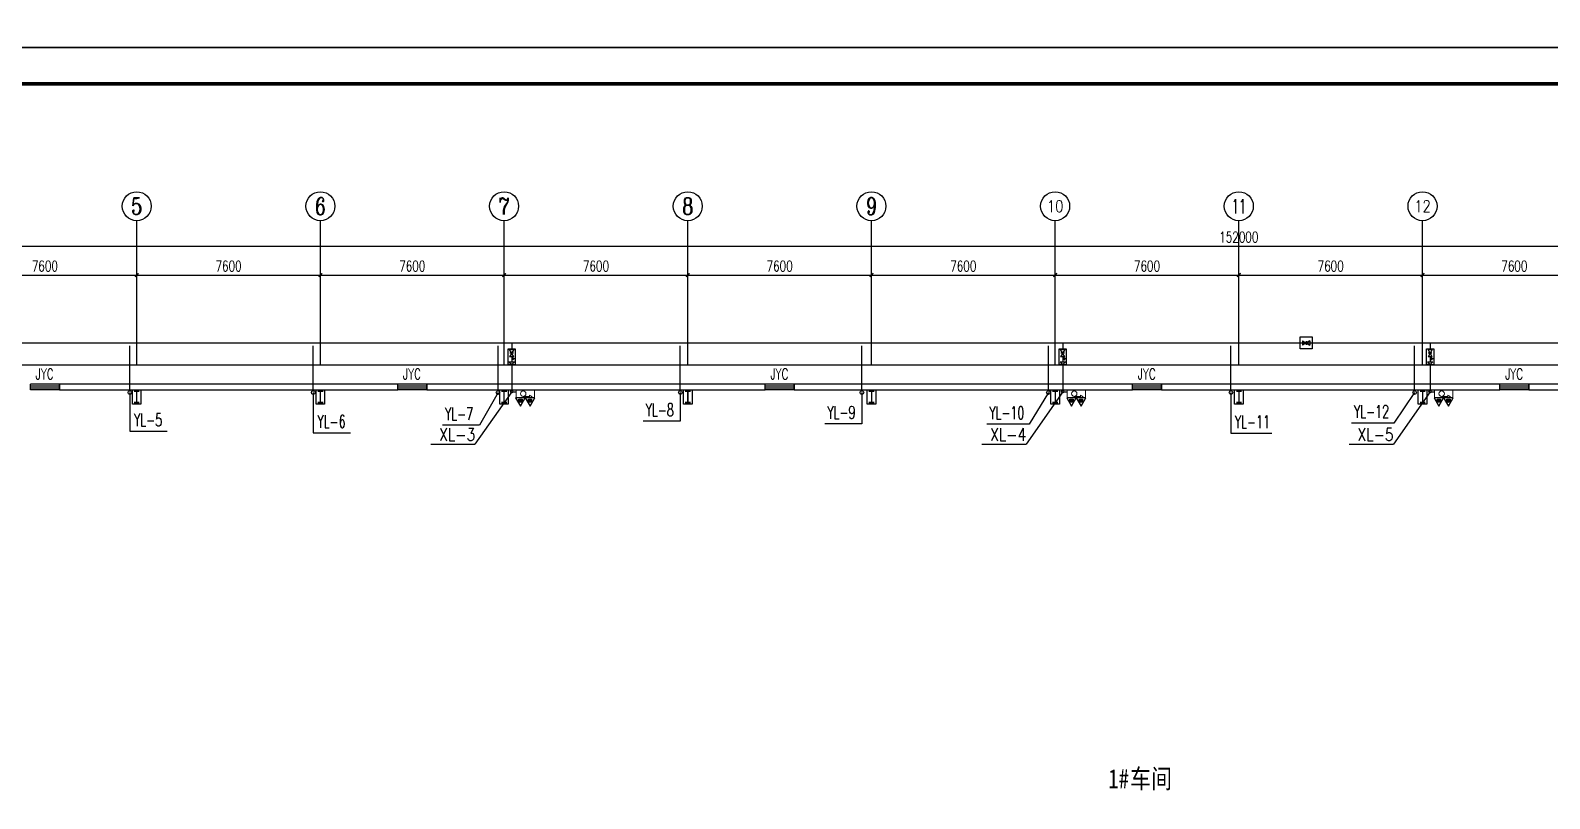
# Model space of a CAD drawing. Extents: x 54907 to 703237, y -798661 to -546661.
# Drawn here: x 336671 to 399530, y -640753 to -608949 of the extents above; entities that cross this region are included whole.
import ezdxf
from ezdxf.enums import TextEntityAlignment as Align

# ---------------------------------------------------------------- set-up
doc = ezdxf.new("R2010")
doc.units = 0
doc.header["$LTSCALE"] = 1000
doc.header["$MEASUREMENT"] = 0
doc.layers.add('2', color=7, linetype='Continuous', lineweight=18)
for name, color, linetype in [('AXIS', 3, 'Continuous'), ('AXIS_TEXT', 7, 'Continuous'), ('DIM_SYMB', 3, 'Continuous'), ('DIM_雨水', 3, 'Continuous'), ('EQUIP_消防', 7, 'Continuous'), ('EQUIP_阀门', 7, 'Continuous'), ('PIPE-消防', 1, 'TG_X'), ('PIPE-给水', 3, 'Continuous'), ('PIPE-雨水', 4, 'Continuous'), ('PUB_TEXT', 7, 'Continuous'), ('PUB_TITLE', 4, 'Continuous'), ('TEL_TEXT', 7, 'Continuous'), ('VALVE_消防', 7, 'Continuous'), ('VPIPE-雨水', 4, 'Continuous'), ('WALL', 5, 'Continuous'), ('WINDOW', 4, 'Continuous'), ('WINDOW_TEXT', 7, 'Continuous')]:
    doc.layers.add(name, color=color, linetype=linetype)
doc.layers.add('yichutu', color=7, linetype='Continuous', true_color=0xffffff, plot=False)
doc.styles.add('_TCH_AXIS', font='COMPLEX', dxfattribs={"bigfont": 'GBCBIG'})
doc.styles.add('_TCH_DIM_T3', font='SIMPLEX', dxfattribs={"width": 0.705882, "bigfont": 'GBCBIG'})
doc.styles.add('_TCH_WINDOW', font='SIMPLEX', dxfattribs={"bigfont": 'GBCBIG'})
doc.styles.add('_TEL_DIM', font='SIMPLEX', dxfattribs={"width": 0.8, "height": 3.5, "bigfont": 'HZTXT'})
doc.styles.add('_TWT_SERIAL', font='COMPLEX', dxfattribs={"width": 0.8, "height": 3.5, "bigfont": 'HZTXT'})
doc.styles.add('COMPLEX', font='COMPLEX')
doc.styles.add('TG_LINETYPE', font='SIMPLEX', dxfattribs={"width": 0.8, "height": 3, "bigfont": 'HZTXT'})
doc.styles.add('宋体', font='', dxfattribs={"width": 0.8})
doc.styles.get('宋体').set_extended_font_data('SimSun')
doc.linetypes.add('TG_X', pattern='A,2,-0.3,["X",TG_LINETYPE,S=0.1,R=0,X=-0.23,Y=-0.15],0', length=2.3)
doc.dimstyles.new('_TCH_ARCH&&150', dxfattribs={"dimtxt": 446.25, "dimasz": 150, "dimexe": 375, "dimexo": 450, "dimgap": 150, "dimtad": 1, "dimdec": 0, "dimzin": 0, "dimdsep": 46, "dimtxsty": '_TCH_DIM_T3', "dimblk": 'ARCHTICK', "dimcen": 0.09, "dimclrt": 7, "dimazin": 2, "dimtfac": 1, "dimtdec": 0, "dimtix": 1, "dimtmove": 2, "dimatfit": 3, "dimldrblk": 'ARCHTICK', "dimfxl": 0, "dimtolj": 1, "dimtzin": 0, "dimarcsym": 0})

# ---------------------------------------------------------------- blocks, each defined once
blk = doc.blocks.new('hrththe')
h = blk.add_hatch(color=2)
h.paths.add_polyline_path([(641672, -50401), (641728, -50401), (641728, -50809), (641672, -50809)])
h.paths.add_polyline_path([(641588, -50809), (641812, -50809), (641812, -50865), (641588, -50865)])
h.paths.add_polyline_path([(641588, -50345), (641812, -50345), (641812, -50401), (641588, -50401)])
at = {"layer": 'PUB_TEXT'}
for p, q in [((641523, -50911), (641523, -50311)), ((641523, -50311), (641873, -50311)), ((641873, -50911), (641523, -50911)), ((641873, -50311), (641873, -50911))]:
    blk.add_line(p, q, dxfattribs=at)
blk = doc.blocks.new('$TwtSys$00000546')
h = blk.add_hatch()
h.set_pattern_fill('ANSI31', color=256, scale=200, style=0)
h.set_pattern_definition([(45, (-38543.802, -6670.83), (-17.67767, 17.67767), [])])
h.paths.add_polyline_path([(-65, 174), (65, 174), (65, 44), (-65, 44)])
for points in [[(0, 344), (-198, 0), (198, 0)], [(-65, 174), (65, 174), (65, 44), (-65, 44)]]:
    blk.add_lwpolyline(points, close=True)
blk = doc.blocks.new('$VALVE$00000296')
for p, q in [((125, 72), (-125, -72)), ((-125, 72), (125, -72)), ((-125, 72), (-125, -72)), ((125, 72), (125, -72))]:
    blk.add_line(p, q)
at = {"color": 7}
blk.add_line((0, 60), (0, -64), dxfattribs=at)
for p in [(-125, 0), (125, 0)]:
    blk.add_point(p)
blk = doc.blocks.new('yct-1337-420-200550-63000-150-2010.0')
at = {"layer": 'yichutu', "color": 7, "true_color": 0xffffff}
blk.add_lwpolyline([(0, 0), (0, 63000), (200550, 63000), (200550, 0)], close=True, dxfattribs=at)
blk = doc.blocks.new('_ArchTick')
at = {"color": 0, "linetype": 'ByBlock', "const_width": 0.4}
blk.add_lwpolyline([(-0.5, -0.5), (0.5, 0.5)], dxfattribs=at)
blk = doc.blocks.new('*D151')
at = {"layer": 'AXIS', "color": 0, "lineweight": -2}
for p, q in [((333471, -622379), (333471, -618704)), ((333471, -619079), (341071, -619079)), ((341071, -622379), (341071, -618704))]:
    blk.add_line(p, q, dxfattribs=at)
at = {"layer": 'Defpoints', "color": 0}
for p in [(341071, -619079), (333471, -622829), (341071, -622829)]:
    blk.add_point(p, dxfattribs=at)
at = {"layer": 'AXIS', "color": 0, "lineweight": -2, "xscale": 150, "yscale": 150, "zscale": 150, "rotation": 180}
blk.add_blockref('_ArchTick', (333471, -619079), dxfattribs=at)
at = {"layer": 'AXIS', "color": 0, "lineweight": -2, "xscale": 150, "yscale": 150, "zscale": 150}
blk.add_blockref('_ArchTick', (341071, -619079), dxfattribs=at)
at = {"layer": 'AXIS', "color": 7, "insert": (337271, -618706), "char_height": 446.2, "attachment_point": 5, "style": '_TCH_DIM_T3'}
blk.add_mtext('\\A1;7600', dxfattribs=at)
blk = doc.blocks.new('*D152')
at = {"layer": 'AXIS', "color": 0, "lineweight": -2}
for p, q in [((341071, -622379), (341071, -618704)), ((341071, -619079), (348671, -619079)), ((348671, -622379), (348671, -618704))]:
    blk.add_line(p, q, dxfattribs=at)
at = {"layer": 'Defpoints', "color": 0}
for p in [(348671, -619079), (341071, -622829), (348671, -622829)]:
    blk.add_point(p, dxfattribs=at)
at = {"layer": 'AXIS', "color": 0, "lineweight": -2, "xscale": 150, "yscale": 150, "zscale": 150, "rotation": 180}
blk.add_blockref('_ArchTick', (341071, -619079), dxfattribs=at)
at = {"layer": 'AXIS', "color": 0, "lineweight": -2, "xscale": 150, "yscale": 150, "zscale": 150}
blk.add_blockref('_ArchTick', (348671, -619079), dxfattribs=at)
at = {"layer": 'AXIS', "color": 7, "insert": (344871, -618706), "char_height": 446.2, "attachment_point": 5, "style": '_TCH_DIM_T3'}
blk.add_mtext('\\A1;7600', dxfattribs=at)
blk = doc.blocks.new('*D153')
at = {"layer": 'AXIS', "color": 0, "lineweight": -2}
for p, q in [((348671, -622379), (348671, -618704)), ((348671, -619079), (356271, -619079)), ((356271, -622379), (356271, -618704))]:
    blk.add_line(p, q, dxfattribs=at)
at = {"layer": 'Defpoints', "color": 0}
for p in [(356271, -619079), (348671, -622829), (356271, -622829)]:
    blk.add_point(p, dxfattribs=at)
at = {"layer": 'AXIS', "color": 0, "lineweight": -2, "xscale": 150, "yscale": 150, "zscale": 150, "rotation": 180}
blk.add_blockref('_ArchTick', (348671, -619079), dxfattribs=at)
at = {"layer": 'AXIS', "color": 0, "lineweight": -2, "xscale": 150, "yscale": 150, "zscale": 150}
blk.add_blockref('_ArchTick', (356271, -619079), dxfattribs=at)
at = {"layer": 'AXIS', "color": 7, "insert": (352471, -618706), "char_height": 446.2, "attachment_point": 5, "style": '_TCH_DIM_T3'}
blk.add_mtext('\\A1;7600', dxfattribs=at)
blk = doc.blocks.new('*D154')
at = {"layer": 'AXIS', "color": 0, "lineweight": -2}
for p, q in [((356271, -622379), (356271, -618704)), ((356271, -619079), (363871, -619079)), ((363871, -622379), (363871, -618704))]:
    blk.add_line(p, q, dxfattribs=at)
at = {"layer": 'Defpoints', "color": 0}
for p in [(363871, -619079), (356271, -622829), (363871, -622829)]:
    blk.add_point(p, dxfattribs=at)
at = {"layer": 'AXIS', "color": 0, "lineweight": -2, "xscale": 150, "yscale": 150, "zscale": 150, "rotation": 180}
blk.add_blockref('_ArchTick', (356271, -619079), dxfattribs=at)
at = {"layer": 'AXIS', "color": 0, "lineweight": -2, "xscale": 150, "yscale": 150, "zscale": 150}
blk.add_blockref('_ArchTick', (363871, -619079), dxfattribs=at)
at = {"layer": 'AXIS', "color": 7, "insert": (360071, -618706), "char_height": 446.2, "attachment_point": 5, "style": '_TCH_DIM_T3'}
blk.add_mtext('\\A1;7600', dxfattribs=at)
blk = doc.blocks.new('*D155')
at = {"layer": 'AXIS', "color": 0, "lineweight": -2}
for p, q in [((363871, -622379), (363871, -618704)), ((363871, -619079), (371471, -619079)), ((371471, -622379), (371471, -618704))]:
    blk.add_line(p, q, dxfattribs=at)
at = {"layer": 'Defpoints', "color": 0}
for p in [(371471, -619079), (363871, -622829), (371471, -622829)]:
    blk.add_point(p, dxfattribs=at)
at = {"layer": 'AXIS', "color": 0, "lineweight": -2, "xscale": 150, "yscale": 150, "zscale": 150, "rotation": 180}
blk.add_blockref('_ArchTick', (363871, -619079), dxfattribs=at)
at = {"layer": 'AXIS', "color": 0, "lineweight": -2, "xscale": 150, "yscale": 150, "zscale": 150}
blk.add_blockref('_ArchTick', (371471, -619079), dxfattribs=at)
at = {"layer": 'AXIS', "color": 7, "insert": (367671, -618706), "char_height": 446.2, "attachment_point": 5, "style": '_TCH_DIM_T3'}
blk.add_mtext('\\A1;7600', dxfattribs=at)
blk = doc.blocks.new('*D156')
at = {"layer": 'AXIS', "color": 0, "lineweight": -2}
for p, q in [((371471, -622379), (371471, -618704)), ((371471, -619079), (379071, -619079)), ((379071, -622379), (379071, -618704))]:
    blk.add_line(p, q, dxfattribs=at)
at = {"layer": 'Defpoints', "color": 0}
for p in [(379071, -619079), (371471, -622829), (379071, -622829)]:
    blk.add_point(p, dxfattribs=at)
at = {"layer": 'AXIS', "color": 0, "lineweight": -2, "xscale": 150, "yscale": 150, "zscale": 150, "rotation": 180}
blk.add_blockref('_ArchTick', (371471, -619079), dxfattribs=at)
at = {"layer": 'AXIS', "color": 0, "lineweight": -2, "xscale": 150, "yscale": 150, "zscale": 150}
blk.add_blockref('_ArchTick', (379071, -619079), dxfattribs=at)
at = {"layer": 'AXIS', "color": 7, "insert": (375271, -618706), "char_height": 446.2, "attachment_point": 5, "style": '_TCH_DIM_T3'}
blk.add_mtext('\\A1;7600', dxfattribs=at)
blk = doc.blocks.new('*D157')
at = {"layer": 'AXIS', "color": 0, "lineweight": -2}
for p, q in [((379071, -622379), (379071, -618704)), ((379071, -619079), (386671, -619079)), ((386671, -622379), (386671, -618704))]:
    blk.add_line(p, q, dxfattribs=at)
at = {"layer": 'Defpoints', "color": 0}
for p in [(386671, -619079), (379071, -622829), (386671, -622829)]:
    blk.add_point(p, dxfattribs=at)
at = {"layer": 'AXIS', "color": 0, "lineweight": -2, "xscale": 150, "yscale": 150, "zscale": 150, "rotation": 180}
blk.add_blockref('_ArchTick', (379071, -619079), dxfattribs=at)
at = {"layer": 'AXIS', "color": 0, "lineweight": -2, "xscale": 150, "yscale": 150, "zscale": 150}
blk.add_blockref('_ArchTick', (386671, -619079), dxfattribs=at)
at = {"layer": 'AXIS', "color": 7, "insert": (382871, -618706), "char_height": 446.2, "attachment_point": 5, "style": '_TCH_DIM_T3'}
blk.add_mtext('\\A1;7600', dxfattribs=at)
blk = doc.blocks.new('*D158')
at = {"layer": 'AXIS', "color": 0, "lineweight": -2}
for p, q in [((386671, -622379), (386671, -618704)), ((386671, -619079), (394271, -619079)), ((394271, -622379), (394271, -618704))]:
    blk.add_line(p, q, dxfattribs=at)
at = {"layer": 'Defpoints', "color": 0}
for p in [(394271, -619079), (386671, -622829), (394271, -622829)]:
    blk.add_point(p, dxfattribs=at)
at = {"layer": 'AXIS', "color": 0, "lineweight": -2, "xscale": 150, "yscale": 150, "zscale": 150, "rotation": 180}
blk.add_blockref('_ArchTick', (386671, -619079), dxfattribs=at)
at = {"layer": 'AXIS', "color": 0, "lineweight": -2, "xscale": 150, "yscale": 150, "zscale": 150}
blk.add_blockref('_ArchTick', (394271, -619079), dxfattribs=at)
at = {"layer": 'AXIS', "color": 7, "insert": (390471, -618706), "char_height": 446.2, "attachment_point": 5, "style": '_TCH_DIM_T3'}
blk.add_mtext('\\A1;7600', dxfattribs=at)
blk = doc.blocks.new('*D159')
at = {"layer": 'AXIS', "color": 0, "lineweight": -2}
for p, q in [((394271, -622379), (394271, -618704)), ((394271, -619079), (401871, -619079)), ((401871, -622379), (401871, -618704))]:
    blk.add_line(p, q, dxfattribs=at)
at = {"layer": 'Defpoints', "color": 0}
for p in [(401871, -619079), (394271, -622829), (401871, -622829)]:
    blk.add_point(p, dxfattribs=at)
at = {"layer": 'AXIS', "color": 0, "lineweight": -2, "xscale": 150, "yscale": 150, "zscale": 150, "rotation": 180}
blk.add_blockref('_ArchTick', (394271, -619079), dxfattribs=at)
at = {"layer": 'AXIS', "color": 0, "lineweight": -2, "xscale": 150, "yscale": 150, "zscale": 150}
blk.add_blockref('_ArchTick', (401871, -619079), dxfattribs=at)
at = {"layer": 'AXIS', "color": 7, "insert": (398071, -618706), "char_height": 446.2, "attachment_point": 5, "style": '_TCH_DIM_T3'}
blk.add_mtext('\\A1;7600', dxfattribs=at)
blk = doc.blocks.new('*D168')
at = {"layer": 'AXIS', "color": 0, "lineweight": -2}
for p, q in [((310671, -622379), (310671, -617504)), ((310671, -617879), (462671, -617879)), ((462671, -622379), (462671, -617504))]:
    blk.add_line(p, q, dxfattribs=at)
at = {"layer": 'Defpoints', "color": 0}
for p in [(462671, -617879), (310671, -622829), (462671, -622829)]:
    blk.add_point(p, dxfattribs=at)
at = {"layer": 'AXIS', "color": 0, "lineweight": -2, "xscale": 150, "yscale": 150, "zscale": 150, "rotation": 180}
blk.add_blockref('_ArchTick', (310671, -617879), dxfattribs=at)
at = {"layer": 'AXIS', "color": 0, "lineweight": -2, "xscale": 150, "yscale": 150, "zscale": 150}
blk.add_blockref('_ArchTick', (462671, -617879), dxfattribs=at)
at = {"layer": 'AXIS', "color": 7, "insert": (386671, -617506), "char_height": 446.2, "attachment_point": 5, "style": '_TCH_DIM_T3'}
blk.add_mtext('\\A1;152000', dxfattribs=at)
blk = doc.blocks.new('_AXISO')
blk.add_circle((0, 0), 0.5)
at = {"layer": 'AXIS_TEXT', "style": 'COMPLEX', "width": 1.041667}
blk.add_attdef('A', text='', height=0.56, dxfattribs=at).set_placement((-0.25, -0.28), (0.25, -0.28), align=Align.FIT)
blk = doc.blocks.new('$TCHSYS$WIN2D')
for p, q in [((-0.5, 0.5), (0.5, 0.5)), ((-0.5, 0.5), (-0.5, -0.5)), ((0.5, 0.167), (-0.5, 0.167)), ((0.5, 0.5), (0.5, -0.5)), ((0.5, -0.167), (-0.5, -0.167)), ((-0.5, -0.5), (0.5, -0.5))]:
    blk.add_line(p, q)

msp = doc.modelspace()

# ---------------------------------------------------------------- linework, layer by layer
for p, q in [((356584.9, -622781), (356463.4, -622781)), ((356584.9, -622781), (356474.1, -622670.3)), ((356474.1, -622670.3), (356695.7, -622670.3)), ((356584.9, -622465.4), (356584.9, -622670.3)), ((356584.9, -622781), (356695.7, -622670.3)), ((356584.9, -622781), (356706.4, -622781)), ((356603, -622531.7), (356665.4, -622469.3)), ((356603, -622531.7), (356665.4, -622594)), ((356649.5, -622531.7), (356708.5, -622531.7)), ((379384.9, -622781), (379263.4, -622781)), ((379384.9, -622781), (379274.1, -622670.3)), ((379274.1, -622670.3), (379495.7, -622670.3)), ((379384.9, -622465.4), (379384.9, -622670.3)), ((379384.9, -622781), (379495.7, -622670.3)), ((379384.9, -622781), (379506.4, -622781)), ((379403, -622531.7), (379465.4, -622469.3)), ((379403, -622531.7), (379465.4, -622594)), ((379449.5, -622531.7), (379508.5, -622531.7)), ((394584.9, -622781), (394463.4, -622781)), ((394584.9, -622781), (394474.1, -622670.3)), ((394474.1, -622670.3), (394695.7, -622670.3)), ((394584.9, -622465.4), (394584.9, -622670.3)), ((394584.9, -622781), (394695.7, -622670.3)), ((394584.9, -622781), (394706.4, -622781)), ((394603, -622531.7), (394665.4, -622469.3)), ((394603, -622531.7), (394665.4, -622594)), ((394649.5, -622531.7), (394708.5, -622531.7))]:
    msp.add_line(p, q)
msp.add_lwpolyline([(389700.2, -622136.2), (389205.2, -622136.2), (389205.2, -621641.2), (389700.2, -621641.2)], close=True)
at = {"color": 2}
msp.add_lwpolyline([(318271.1, -622788.7), (463711.1, -622788.7), (463711.1, -627528.7)], dxfattribs=at)
at = {"layer": '2', "color": 3}
for p, q in [((357062.4, -624102.2), (357323, -624102.2)), ((357323, -624100.8), (357322.7, -624056)), ((357322.7, -624056), (357430.3, -624100.2)), ((357323, -624100.8), (357323.2, -624145.6)), ((357323.2, -624145.6), (357430.3, -624100.2)), ((379862.4, -624102.2), (380123, -624102.2)), ((380123, -624100.8), (380122.7, -624056)), ((380122.7, -624056), (380230.3, -624100.2)), ((380123, -624100.8), (380123.2, -624145.6)), ((380123.2, -624145.6), (380230.3, -624100.2)), ((395062.4, -624102.2), (395323, -624102.2)), ((395323, -624100.8), (395322.7, -624056)), ((395322.7, -624056), (395430.3, -624100.2)), ((395323, -624100.8), (395323.2, -624145.6)), ((395323.2, -624145.6), (395430.3, -624100.2))]:
    msp.add_line(p, q, dxfattribs=at)
for points in [[(357523.5, -624166.2), (357523.5, -623828.7), (356768.6, -623828.7), (356768.6, -624166.2), (357523.5, -624166.2)], [(380323.5, -624166.2), (380323.5, -623828.7), (379568.6, -623828.7), (379568.6, -624166.2), (380323.5, -624166.2)], [(395523.5, -624166.2), (395523.5, -623828.7), (394768.6, -623828.7), (394768.6, -624166.2), (395523.5, -624166.2)]]:
    msp.add_lwpolyline(points, dxfattribs=at)
for centre in [(357062.4, -623989.7), (379862.4, -623989.7), (395062.4, -623989.7)]:
    msp.add_circle(centre, 112.5, dxfattribs=at)
at = {"layer": 'AXIS'}
for p, q in [((341071.1, -622828.7), (341071.1, -616828.7)), ((348671.1, -622828.7), (348671.1, -616828.7)), ((356271.1, -622828.7), (356271.1, -616828.7)), ((363871.1, -622828.7), (363871.1, -616828.7)), ((371471.1, -622828.7), (371471.1, -616828.7)), ((379071.1, -622828.7), (379071.1, -616828.7)), ((386671.1, -622828.7), (386671.1, -616828.7)), ((394271.1, -622828.7), (394271.1, -616828.7))]:
    msp.add_line(p, q, dxfattribs=at)
at = {"layer": 'DIM_SYMB'}
for points in [[(356435.9, -622133.6), (356733.9, -622133.6), (356733.9, -622788.7), (356435.9, -622788.7)], [(379235.9, -622133.6), (379533.9, -622133.6), (379533.9, -622788.7), (379235.9, -622788.7)], [(394435.9, -622133.6), (394733.9, -622133.6), (394733.9, -622788.7), (394435.9, -622788.7)]]:
    msp.add_lwpolyline(points, close=True, dxfattribs=at)
at = {"layer": 'DIM_雨水'}
for p, q in [((340787.1, -623942.7), (340787.1, -625547.1)), ((348375.8, -623942.7), (348375.8, -625612.4)), ((356020.8, -623942.7), (355259.4, -625293.6)), ((363561.2, -623942.7), (363561.2, -625131)), ((371077, -623942.7), (371077, -625235.2)), ((378790.6, -623942.7), (378000, -625250.7)), ((386347.3, -623942.7), (386347.3, -625625.6)), ((393946.5, -623942.7), (393090.2, -625205.5)), ((355259.4, -625293.6), (353720.2, -625293.6)), ((363561.2, -625131), (362022, -625131)), ((371077, -625235.2), (369537.8, -625235.2)), ((378000, -625250.7), (376238.8, -625250.7)), ((393090.2, -625205.5), (391329.1, -625205.5)), ((340787.1, -625547.1), (342326.3, -625547.1)), ((348375.8, -625612.4), (349915, -625612.4)), ((386347.3, -625625.6), (388033.5, -625625.6))]:
    msp.add_line(p, q, dxfattribs=at)
at = {"layer": 'PIPE-消防', "linetype": 'Continuous'}
for p, q in [((356634.9, -623906.9), (356768.6, -623906.9)), ((379434.9, -623906.9), (379568.6, -623906.9)), ((394634.9, -623906.9), (394768.6, -623906.9))]:
    msp.add_line(p, q, dxfattribs=at)
at = {"layer": 'PIPE-给水', "linetype": 'Continuous'}
for p, q in [((318584.9, -621888.7), (466665.8, -621888.7)), ((356584.9, -621888.7), (356584.9, -622165.4)), ((379384.9, -621888.7), (379384.9, -622165.4)), ((394584.9, -621888.7), (394584.9, -622165.4)), ((356584.9, -622788.7), (356584.9, -623856.9)), ((379384.9, -622788.7), (379384.9, -623856.9)), ((394584.9, -622788.7), (394584.9, -623856.9))]:
    msp.add_line(p, q, dxfattribs=at)
at = {"layer": 'PIPE-雨水', "ltscale": 1.5}
for p, q in [((340787.1, -623867.7), (340787.1, -622003.2)), ((348375.8, -623867.7), (348375.8, -622003.2)), ((356020.8, -623867.7), (356020.8, -622003.2)), ((363561.2, -623867.7), (363561.2, -622003.2)), ((371077, -623867.7), (371077, -622003.2)), ((378790.6, -623867.7), (378790.6, -622003.2)), ((386347.3, -623867.7), (386347.3, -622003.2)), ((393946.5, -623867.7), (393946.5, -622003.2))]:
    msp.add_line(p, q, dxfattribs=at)
at = {"layer": 'PUB_TITLE'}
for p, q in [((288365.7, -609661.4), (488915.7, -609661.4)), ((488915.7, -609661.4), (288365.7, -609661.4))]:
    msp.add_line(p, q, dxfattribs=at)
at = {"layer": 'PUB_TITLE', "const_width": 150}
msp.add_lwpolyline([(292115.7, -671161.4), (487565.7, -671161.4), (487565.7, -611161.4), (292115.7, -611161.4)], close=True, dxfattribs=at)
at = {"layer": 'TEL_TEXT', "color": 230}
for p, q in [((356584.9, -623906.9), (355067.3, -626082, 1100)), ((379384.9, -623906.9), (377867.3, -626082, 1100)), ((394584.9, -623906.9), (393067.3, -626082, 1100)), ((353238.4, -626082, 1100), (355067.3, -626082, 1100)), ((376038.4, -626082, 1100), (377867.3, -626082, 1100)), ((391238.4, -626082, 1100), (393067.3, -626082, 1100))]:
    msp.add_line(p, q, dxfattribs=at)
at = {"layer": 'VPIPE-雨水'}
for centre in [(340787.1, -623942.7), (348375.8, -623942.7), (356020.8, -623942.7), (363561.2, -623942.7), (371077, -623942.7), (378790.6, -623942.7), (386347.3, -623942.7), (393946.5, -623942.7)]:
    msp.add_circle(centre, 75, dxfattribs=at)
at = {"layer": 'VPIPE-雨水', "linetype": 'Continuous'}
for centre in [(356584.9, -623906.9), (379384.9, -623906.9), (394584.9, -623906.9)]:
    msp.add_circle(centre, 50, dxfattribs=at)
at = {"layer": 'WALL'}
for p, q in [((351871.1, -623588.7), (337871.1, -623588.7)), ((337871.1, -623588.7), (337871.1, -623828.7)), ((337871.1, -623828.7), (351871.1, -623828.7)), ((351871.1, -623828.7), (351871.1, -623588.7)), ((367071.1, -623588.7), (353071.1, -623588.7)), ((353071.1, -623588.7), (353071.1, -623828.7)), ((353071.1, -623828.7), (367071.1, -623828.7)), ((367071.1, -623828.7), (367071.1, -623588.7)), ((382271.1, -623588.7), (368271.1, -623588.7)), ((368271.1, -623588.7), (368271.1, -623828.7)), ((368271.1, -623828.7), (382271.1, -623828.7)), ((382271.1, -623828.7), (382271.1, -623588.7)), ((397471.1, -623588.7), (383471.1, -623588.7)), ((383471.1, -623588.7), (383471.1, -623828.7)), ((383471.1, -623828.7), (397471.1, -623828.7)), ((397471.1, -623828.7), (397471.1, -623588.7)), ((412671.1, -623588.7), (398671.1, -623588.7)), ((398671.1, -623588.7), (398671.1, -623828.7)), ((398671.1, -623828.7), (412671.1, -623828.7))]:
    msp.add_line(p, q, dxfattribs=at)

# ---------------------------------------------------------------- block references
for p in [(-300626.7, -573517.2), (-293026.7, -573517.2), (-285426.7, -573517.2), (-277826.7, -573517.2), (-270226.7, -573517.2), (-262626.7, -573517.2), (-255026.7, -573517.2), (-247426.7, -573517.2)]:
    msp.add_blockref('hrththe', p)
at = {"layer": 'AXIS'}
ref = msp.add_blockref('_AXISO', (341071.1, -616228.7), dxfattribs=dict(at, xscale=1200, yscale=1200, zscale=1200))
ref.add_attrib('A', '5', dxfattribs={"layer": 'AXIS_TEXT', "height": 698.9, "style": '_TCH_AXIS'}).set_placement((340838.1, -616578.1), (341304.1, -616578.1), align=Align.FIT)
ref = msp.add_blockref('_AXISO', (348671.1, -616228.7), dxfattribs=dict(at, xscale=1200, yscale=1200, zscale=1200))
ref.add_attrib('A', '6', dxfattribs={"layer": 'AXIS_TEXT', "height": 714.2, "style": '_TCH_AXIS', "width": 0.928571}).set_placement((348450, -616585.8), (348892.2, -616585.8), align=Align.FIT)
ref = msp.add_blockref('_AXISO', (356271.1, -616228.7), dxfattribs=dict(at, xscale=1200, yscale=1200, zscale=1200))
ref.add_attrib('A', '7', dxfattribs={"layer": 'AXIS_TEXT', "height": 698.9, "style": '_TCH_AXIS'}).set_placement((356038.1, -616578.1), (356504.1, -616578.1), align=Align.FIT)
ref = msp.add_blockref('_AXISO', (363871.1, -616228.7), dxfattribs=dict(at, xscale=1200, yscale=1200, zscale=1200))
ref.add_attrib('A', '8', dxfattribs={"layer": 'AXIS_TEXT', "height": 698.9, "style": '_TCH_AXIS'}).set_placement((363638.1, -616578.1), (364104.1, -616578.1), align=Align.FIT)
ref = msp.add_blockref('_AXISO', (371471.1, -616228.7), dxfattribs=dict(at, xscale=1200, yscale=1200, zscale=1200))
ref.add_attrib('A', '9', dxfattribs={"layer": 'AXIS_TEXT', "height": 714.2, "style": '_TCH_AXIS', "width": 0.928571}).set_placement((371250, -616585.8), (371692.2, -616585.8), align=Align.FIT)
ref = msp.add_blockref('_AXISO', (379071.1, -616228.7), dxfattribs=dict(at, xscale=1200, yscale=1200, zscale=1200))
ref.add_attrib('A', '10', dxfattribs={"layer": 'AXIS_TEXT', "height": 481.71, "style": '_TCH_AXIS', "width": 1.034483}).set_placement((378727, -616469.5), (379415.2, -616469.5), align=Align.FIT)
ref = msp.add_blockref('_AXISO', (386671.1, -616228.7), dxfattribs=dict(at, xscale=1200, yscale=1200, zscale=1200))
ref.add_attrib('A', '11', dxfattribs={"layer": 'AXIS_TEXT', "height": 593.97, "style": '_TCH_AXIS', "width": 0.875}).set_placement((386374.1, -616525.7), (386968.1, -616525.7), align=Align.FIT)
ref = msp.add_blockref('_AXISO', (394271.1, -616228.7), dxfattribs=dict(at, xscale=1200, yscale=1200, zscale=1200))
ref.add_attrib('A', '12', dxfattribs={"layer": 'AXIS_TEXT', "height": 481.71, "style": '_TCH_AXIS', "width": 1.034483}).set_placement((393927, -616469.5), (394615.2, -616469.5), align=Align.FIT)
at = {"layer": 'EQUIP_消防', "rotation": 180}
for p in [(356947.7, -624166.2), (356947.7, -624166.2), (357344.4, -624166.2), (357344.4, -624166.2), (379747.7, -624166.2), (379747.7, -624166.2), (380144.4, -624166.2), (380144.4, -624166.2), (394947.7, -624166.2), (394947.7, -624166.2), (395344.4, -624166.2), (395344.4, -624166.2)]:
    msp.add_blockref('$TwtSys$00000546', p, dxfattribs=at)
at = {"layer": 'EQUIP_阀门', "xscale": 1.2, "yscale": 1.2, "zscale": 1.2, "rotation": 270}
for p in [(356584.9, -622315.4), (379384.9, -622315.4), (394584.9, -622315.4)]:
    msp.add_blockref('$VALVE$00000296', p, dxfattribs=at)
at = {"layer": 'VALVE_消防', "xscale": -1.200000002980232, "yscale": -1.200000000186265, "zscale": 1.200000002980232, "rotation": 180}
msp.add_blockref('$VALVE$00000296', (389452.7, -621888.7), dxfattribs=at)
at = {"layer": 'WINDOW'}
ref = msp.add_blockref('$TCHSYS$WIN2D', (337271.1, -623708.7), dxfattribs=dict(at, xscale=1200, yscale=240, zscale=1200, rotation=180))
ref.add_attrib('A', 'JYC', (336888.6, -623399.3), dxfattribs={"layer": 'WINDOW_TEXT', "height": 446.25, "style": '_TCH_WINDOW', "width": 0.705882})
ref = msp.add_blockref('$TCHSYS$WIN2D', (352471.1, -623708.7), dxfattribs=dict(at, xscale=1200, yscale=240, zscale=1200, rotation=180))
ref.add_attrib('A', 'JYC', (352088.6, -623399.3), dxfattribs={"layer": 'WINDOW_TEXT', "height": 446.25, "style": '_TCH_WINDOW', "width": 0.705882})
ref = msp.add_blockref('$TCHSYS$WIN2D', (367671.1, -623708.7), dxfattribs=dict(at, xscale=1200, yscale=240, zscale=1200, rotation=180))
ref.add_attrib('A', 'JYC', (367288.6, -623399.3), dxfattribs={"layer": 'WINDOW_TEXT', "height": 446.25, "style": '_TCH_WINDOW', "width": 0.705882})
ref = msp.add_blockref('$TCHSYS$WIN2D', (382871.1, -623708.7), dxfattribs=dict(at, xscale=1200, yscale=240, zscale=1200, rotation=180))
ref.add_attrib('A', 'JYC', (382488.6, -623399.3), dxfattribs={"layer": 'WINDOW_TEXT', "height": 446.25, "style": '_TCH_WINDOW', "width": 0.705882})
ref = msp.add_blockref('$TCHSYS$WIN2D', (398071.1, -623708.7), dxfattribs=dict(at, xscale=1200, yscale=240, zscale=1200, rotation=180))
ref.add_attrib('A', 'JYC', (397688.6, -623399.3), dxfattribs={"layer": 'WINDOW_TEXT', "height": 446.25, "style": '_TCH_WINDOW', "width": 0.705882})
at = {"layer": 'yichutu'}
for p in [(288365.7, -609661.4), (288365.7, -672661.4)]:
    msp.add_blockref('yct-1337-420-200550-63000-150-2010.0', p, dxfattribs=at)

# ---------------------------------------------------------------- texts
at = {"layer": 'DIM_雨水', "color": 7, "style": '_TWT_SERIAL', "width": 0.64}
for s, p in [('YL-5', (340957.3, -625337.1)), ('YL-7', (353825.2, -625083.6)), ('YL-8', (362127, -624921)), ('YL-9', (369642.8, -625025.2)), ('YL-10', (376343.8, -625040.7)), ('YL-12', (391434.1, -624995.5)), ('YL-6', (348546, -625402.4)), ('YL-11', (386504.5, -625415.6))]:
    msp.add_text(s, height=525, dxfattribs=at).set_placement(p)
at = {"layer": 'PUB_TEXT', "style": '宋体', "width": 0.8}
for s, p in [('1#', (381265.8, -640325.4)), ('车间', (382173.1, -640325.4))]:
    msp.add_text(s, height=793.04, dxfattribs=at).set_placement(p)
at = {"layer": 'TEL_TEXT', "color": 230, "style": '_TEL_DIM', "width": 0.8}
for s, p in [('XL-3', (353581.4, -625942, 1100)), ('XL-4', (376381.4, -625942, 1100)), ('XL-5', (391581.4, -625942, 1100))]:
    msp.add_text(s, height=525, dxfattribs=at).set_placement(p)

# ---------------------------------------------------------------- dimensions: what is measured, and where the dimension line sits
at = {"layer": 'AXIS'}
for p1, p2, distance, picture, middle in [((310671.1, -622828.7), (462671.1, -622828.7), 4950, '*D168', (386671.1, -617505.5)), ((333471.1, -622828.7), (341071.1, -622828.7), 3750, '*D151', (337271.1, -618705.5)), ((341071.1, -622828.7), (348671.1, -622828.7), 3750, '*D152', (344871.1, -618705.5)), ((348671.1, -622828.7), (356271.1, -622828.7), 3750, '*D153', (352471.1, -618705.5)), ((356271.1, -622828.7), (363871.1, -622828.7), 3750, '*D154', (360071.1, -618705.5)), ((363871.1, -622828.7), (371471.1, -622828.7), 3750, '*D155', (367671.1, -618705.5)), ((371471.1, -622828.7), (379071.1, -622828.7), 3750, '*D156', (375271.1, -618705.5)), ((379071.1, -622828.7), (386671.1, -622828.7), 3750, '*D157', (382871.1, -618705.5)), ((386671.1, -622828.7), (394271.1, -622828.7), 3750, '*D158', (390471.1, -618705.5)), ((394271.1, -622828.7), (401871.1, -622828.7), 3750, '*D159', (398071.1, -618705.5))]:
    dim = msp.add_aligned_dim(p1=p1, p2=p2, distance=distance, dimstyle='_TCH_ARCH&&150', dxfattribs=at)
    dim.commit()
    dim.dimension.update_dxf_attribs({"geometry": picture, "text_midpoint": middle})

doc.saveas('drawing.dxf')
